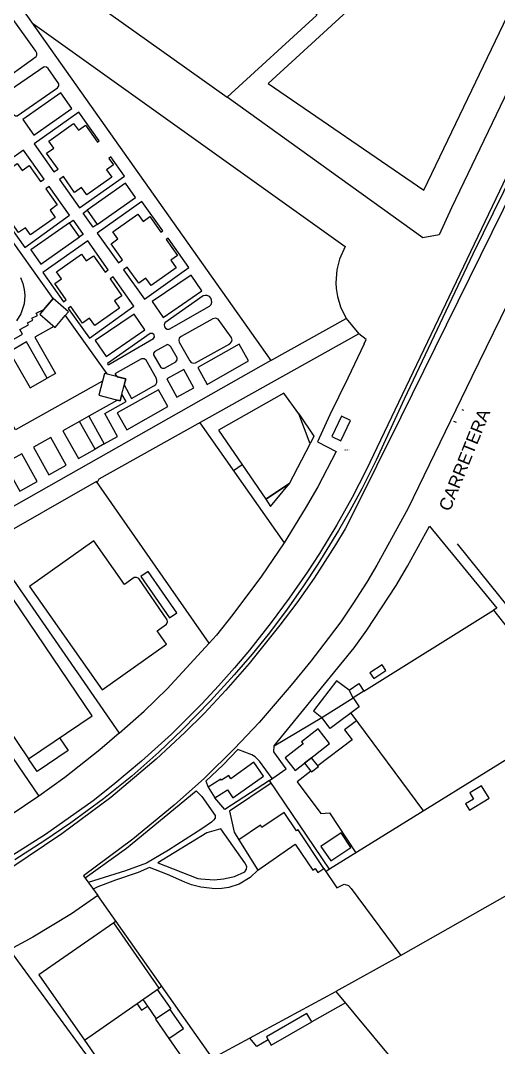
# Model space of a CAD drawing. Header units: millimetres. Extents: x 487814 to 495125, y 4392873 to 4398925.
# Drawn here: x 492482 to 492634.5, y 4395852.9 to 4396180.4 of the extents above; entities that cross this region are included whole.
import ezdxf
from ezdxf.enums import TextEntityAlignment as Align

# ---------------------------------------------------------------- set-up
doc = ezdxf.new("R2010")
doc.units = ezdxf.units.MM
for name, color, linetype in [('Acometida_rotulo', 7, 'Continuous'), ('Cartografia_Base', 8, 'Continuous'), ('Texto_Cartografia_Territorial', 7, 'Continuous')]:
    doc.layers.add(name, color=color, linetype=linetype)
doc.styles.get("Standard").update_dxf_attribs({"font": 'arial.ttf'})

msp = doc.modelspace()

# ---------------------------------------------------------------- linework, layer by layer
at = {"layer": 'Cartografia_Base'}
for p, q in [((492485.45, 4396107.32, 115.92), (492485.33, 4396107.23, 115.92)), ((492496.27, 4396086.28, 115.64), (492509.52, 4396067.67, 115.35)), ((492591.67, 4396077.31, 114.77), (492586.43, 4396066.3, 114.87)), ((492586.43, 4396066.3, 114.87), (492580.71, 4396054.66, 114.6)), ((492580.71, 4396054.66, 115.7), (492576.8, 4396046.05, 115.5)), ((492622.81, 4396056.36, 113.76), (492623.35, 4396056.15, 113.69)), ((492503.79, 4396054.19, 115.35), (492500.85, 4396052.55, 115.35)), ((492539.19, 4396052.1, 116.4), (492566.15, 4396013.81, 116.29)), ((492620.17, 4396052.61, 113.8), (492620.97, 4396052.3, 113.76)), ((492508.73, 4396045.36, 115.22), (492505.8, 4396043.72, 115.25)), ((492552.74, 4396038.66, 116.28), (492550, 4396036.73, 116.27)), ((492572.63, 4396024.34, 114.52), (492572.86, 4396024.73, 114.52)), ((492621.31, 4396013.46, 113.16), (492649.37, 4395978.54, 113.16)), ((492591.52, 4395966.5, 115.03), (492632.92, 4395992.36, 113.75)), ((492450.84, 4395987.24, 116.55), (492487.86, 4395933.02, 114.8)), ((492587.35, 4395959.48, 112.82), (492610.55, 4395928.3, 112.69)), ((492578.82, 4395910.01, 113.9), (492582.94, 4395903.86, 112.11)), ((492580.53, 4395909.72, 111.97), (492579.48, 4395909, 111.89)), ((492512.43, 4395893.19, 114.54), (492511.75, 4395892.71, 114.19)), ((492603.34, 4395882.23, 111.16), (492582.63, 4395870.74, 111.82)), ((492527.05, 4395872.42, 114.15), (492526.24, 4395871.85, 114.15)), ((492521.01, 4395868.21, 117.47), (492522.48, 4395866.08, 117.47)), ((492522.48, 4395866.08, 117.47), (492525.29, 4395862.07, 117.47)), ((492585.64, 4395867.1, 112.68), (492574.94, 4395861.04, 112.68)), ((492502.41, 4395855.25, 117.08), (492506.48, 4395849.4, 116.31)), ((492529.37, 4395855.79, 115.05), (492536.17, 4395846.01, 114.44))]:
    msp.add_line(p, q, dxfattribs=at)
for points in [[(492724.32, 4396313.32, 110.68), (492592.28, 4396037, 114.6), (492587.77, 4396028.28, 114.52), (492582.88, 4396019.52, 114.6), (492577.37, 4396010.42, 114.61), (492573.54, 4396004.53, 114.61), (492567.72, 4395996.16, 114.63), (492561.97, 4395988.39, 114.68), (492555.01, 4395979.55, 114.66), (492550.32, 4395973.97, 114.68), (492545.21, 4395968.21, 114.71), (492539.84, 4395962.47, 114.78), (492530.14, 4395952.85, 114.88), (492520.59, 4395944.22, 114.91), (492511.45, 4395936.56, 114.94), (492505.13, 4395931.56, 115.03), (492489.96, 4395920.81, 114.99), (492474.2, 4395910.95, 114.97)], [(492626.22, 4396220.1, 113.74), (492602.82, 4396245.61, 114.47), (492601.81, 4396244.67, 114.47), (492595.45, 4396251.49, 114.75), (492583.05, 4396239.93, 114.92), (492589.41, 4396233.11, 114.99), (492588.08, 4396231.87, 115.03), (492611.37, 4396206.48, 114.44), (492560.96, 4396160.24, 116.13), (492610.71, 4396126.26, 114.84), (492645.03, 4396197.88, 113.92), (492625.09, 4396219.06, 113.79), (492626.22, 4396220.1, 113.74)], [(492545.52, 4396229.17, 118.2), (492494.21, 4396198.79, 118.74), (492493.92, 4396194.38, 118.82), (492547.89, 4396155.93, 118.82)], [(492542.93, 4396227.64, 119.2), (492576.53, 4396182.1, 117.54), (492547.89, 4396155.93, 116.34)], [(492649.81, 4396202.65, 113.93), (492655.76, 4396196.26, 114.07), (492619.53, 4396120.69, 114.59)], [(492461.39, 4396178.36, 119.9), (492478.66, 4396188.78, 119.9), (492479.37, 4396188.64, 118.87), (492561.86, 4396071.94, 117.3), (492461.33, 4396015.1, 117.35)], [(492668.6, 4396186.36, 113.1), (492603.37, 4396053.88, 112.97), (492587.77, 4396022.66, 112.97), (492585.54, 4396018.3, 112.97), (492582.5, 4396013.18, 112.97), (492575.67, 4396002.51, 112.94), (492570.11, 4395994.74, 112.85), (492564.71, 4395987.55, 112.81), (492554.9, 4395975.4, 112.8), (492547.49, 4395966.87, 112.85), (492540.57, 4395959.43, 112.94), (492534.45, 4395953.33, 113.01), (492525.33, 4395944.84, 113.01), (492510.83, 4395932.62, 113.01), (492495.2, 4395921.07, 113.05), (492478.87, 4395910.04, 113.32)], [(492468.04, 4396173.6, 116.63), (492468.76, 4396171.76, 116.6), (492468.98, 4396170.27, 116.58), (492468.92, 4396168.82, 116.55), (492468.39, 4396166.82, 116.48), (492468.47, 4396166.27, 116.48), (492472.6, 4396160.18, 116.35), (492473.02, 4396159.78, 116.35), (492473.42, 4396159.64, 116.35), (492474.26, 4396159.8, 116.35), (492486.99, 4396168.89, 116.42), (492487.21, 4396169.37, 116.42), (492487.22, 4396169.99, 116.43), (492486.89, 4396170.61, 116.43), (492478.6, 4396182.18, 116.63), (492478.32, 4396182.47, 116.63), (492477.73, 4396182.7, 116.64), (492477.34, 4396182.67, 116.64), (492476.76, 4396182.35, 116.64), (492467.13, 4396176.35, 116.64), (492466.83, 4396175.87, 116.65), (492466.83, 4396175.25, 116.66), (492468.04, 4396173.6, 116.63)], [(492485.83, 4396179.49, 115.92), (492585.57, 4396108.29, 114.66), (492583.81, 4396104.29, 114.72), (492582.9, 4396100.88, 114.76)], [(492476.23, 4396156.11, 116.31), (492476.19, 4396155.69, 116.31), (492476.4, 4396155.15, 116.31), (492479.81, 4396150.35, 116.13), (492480.37, 4396149.99, 116.13), (492480.94, 4396149.98, 116.13), (492493.76, 4396158.89, 116.15), (492494.19, 4396159.56, 116.15), (492494.2, 4396160.22, 115.07), (492490.78, 4396165.11, 116.3), (492490.3, 4396165.51, 116.3), (492489.5, 4396165.61, 116.3), (492476.65, 4396156.73, 116.3), (492476.23, 4396156.11, 116.31)], [(492673.98, 4396164.9, 113.32), (492626, 4396066.76, 113.83), (492605.6, 4396024.68, 113.96), (492595.63, 4396006.72, 114.1), (492592.44, 4396001.29, 114.1), (492588.01, 4395994.38, 114.1), (492584.15, 4395988.67, 114.1), (492580.19, 4395983.3, 114.1), (492574.6, 4395976.08, 114.1), (492568.38, 4395968.44, 114.24), (492558.09, 4395956.49, 114.21), (492550.29, 4395948.29, 114.11), (492540.71, 4395938.81, 114.07), (492530.97, 4395930.22, 114), (492517.79, 4395919.34, 114.03), (492502.12, 4395907.68, 114.37), (492506.66, 4395901.39, 114.16)], [(492486.26, 4396143.85, 119.84), (492498.4, 4396152.35, 119.84), (492494.9, 4396157.36, 119.54), (492482.75, 4396148.86, 119.63), (492486.26, 4396143.85, 119.84)], [(492619.53, 4396120.69, 114.44), (492615.53, 4396111.99, 114.4), (492610.38, 4396111.08, 114.54), (492547.89, 4396155.93, 115.19)], [(492492.68, 4396132.07, 115.9), (492493.97, 4396132.98, 115.88), (492490.34, 4396138.09, 116.03), (492492.59, 4396139.69, 116.02), (492491.01, 4396141.92, 116.07), (492498.92, 4396147.54, 116.09), (492500.46, 4396145.37, 116.08), (492502.75, 4396147, 115.93), (492506.59, 4396141.6, 115.79), (492507.11, 4396141.97, 115.79), (492500.59, 4396151.14, 115.87), (492486.33, 4396141.01, 115.87), (492492.68, 4396132.07, 115.9)], [(492645.91, 4396145.6, 113.42), (492626.26, 4396105.91, 114.09), (492604.42, 4396059.64, 114.26), (492595.42, 4396040.23, 114.33), (492590.87, 4396031.04, 114.38), (492587.11, 4396024, 114.41), (492583.46, 4396017.78, 114.44), (492576.81, 4396007.04, 114.48), (492572.28, 4396000.11, 114.5), (492566.86, 4395992.35, 114.52), (492560.99, 4395984.62, 114.54), (492555.88, 4395978.37, 114.56), (492550.16, 4395971.76, 114.58), (492542.58, 4395963.44, 114.68), (492533.71, 4395954.3, 114.8), (492526.14, 4395947.05, 114.66), (492517.55, 4395939.45, 114.46), (492508.52, 4395932.17, 114.6), (492498.08, 4395924.54, 114.72), (492489.8, 4395918.86, 114.77), (492480.15, 4395912.77, 114.81)], [(492489.5, 4396129.8, 115.93), (492482.95, 4396139.06, 115.93), (492468.54, 4396128.87, 116.09), (492475.21, 4396119.52, 115.88), (492476.12, 4396120.17, 116.18), (492472.39, 4396125.38, 116.18), (492474.58, 4396126.93, 116.03), (492473.02, 4396129.13, 116.08), (492480.95, 4396134.77, 116.03), (492482.56, 4396132.51, 116.14), (492484.81, 4396134.11, 116.07), (492488.42, 4396129.03, 115.89), (492489.5, 4396129.8, 115.93)], [(492500.84, 4396120.59, 115.77), (492515.17, 4396130.76, 115.79), (492510.85, 4396136.86, 115.97), (492510.17, 4396136.38, 115.99), (492511.62, 4396134.34, 115.99), (492509.44, 4396132.79, 116.08), (492511.09, 4396130.47, 116.08), (492503.14, 4396124.82, 115.93), (492501.48, 4396127.15, 115.89), (492499.27, 4396125.58, 115.85), (492495.72, 4396130.58, 115.85), (492494.4, 4396129.64, 115.87), (492500.84, 4396120.59, 115.77)], [(492485.22, 4396111.99, 116.06), (492483.57, 4396114.31, 116.12), (492481.4, 4396112.76, 115.88), (492477.82, 4396117.79, 115.88), (492476.91, 4396117.14, 115.85), (492483.4, 4396108.02, 115.79), (492497.68, 4396118.25, 115.75), (492491.15, 4396127.47, 115.9), (492490.07, 4396126.71, 115.85), (492493.73, 4396121.57, 115.95), (492491.43, 4396119.93, 115.94), (492493.09, 4396117.59, 116.04), (492485.22, 4396111.99, 116.06)], [(492506.46, 4396115.35, 119.92), (492518.68, 4396123.96, 119.92), (492515.5, 4396128.48, 119.27), (492503.28, 4396119.88, 119.27), (492506.46, 4396115.35, 119.92)], [(492527.38, 4396113.32, 115.72), (492520.71, 4396122.71, 115.73), (492506.51, 4396112.61, 115.79), (492513.25, 4396103.12, 115.57), (492514.55, 4396104.05, 115.6), (492510.88, 4396109.21, 115.78), (492513.01, 4396110.73, 115.78), (492511.41, 4396112.98, 115.82), (492519.38, 4396118.65, 115.85), (492521.08, 4396116.26, 115.88), (492523.3, 4396117.84, 115.8), (492526.8, 4396112.91, 115.8), (492527.38, 4396113.32, 115.72)], [(492506.46, 4396115.35, 115.71), (492505.2, 4396114.46, 115.7), (492501.99, 4396118.97, 115.71), (492503.28, 4396119.88, 115.72)], [(492492.45, 4396091.73, 115.61), (492475.95, 4396114.89, 115.78)], [(492488.51, 4396102.72, 119.92), (492500.79, 4396111.36, 119.92), (492497.6, 4396115.88, 119.41), (492485.33, 4396107.23, 119.5), (492488.51, 4396102.72, 119.92)], [(492497.6, 4396115.88, 115.91), (492498.77, 4396116.71, 115.78), (492501.97, 4396112.19, 115.91), (492500.79, 4396111.36, 115.91)], [(492529.09, 4396110.92, 115.68), (492528.51, 4396110.51, 115.8), (492532.09, 4396105.47, 115.8), (492529.98, 4396103.97, 115.8), (492531.7, 4396101.56, 115.82), (492523.66, 4396095.84, 115.82), (492522, 4396098.17, 115.82), (492519.76, 4396096.58, 115.75), (492516.08, 4396101.75, 115.79), (492514.85, 4396100.87, 115.57), (492521.52, 4396091.49, 115.44), (492535.72, 4396101.59, 115.47), (492529.09, 4396110.92, 115.68)], [(492509.96, 4396100.88, 115.59), (492503.45, 4396110.09, 115.7), (492489.14, 4396099.97, 115.78), (492495.74, 4396090.7, 115.61), (492496.57, 4396091.29, 115.76), (492492.9, 4396096.48, 115.85), (492495.09, 4396098.03, 115.87), (492493.5, 4396100.28, 115.88), (492501.45, 4396105.9, 115.94), (492502.98, 4396103.73, 115.94), (492505.3, 4396105.37, 115.74), (492508.97, 4396100.18, 115.72), (492509.96, 4396100.88, 115.59)], [(492582.9, 4396100.88, 115.13), (492582.59, 4396096.72, 115.16), (492582.69, 4396094.93, 115.17), (492583.08, 4396092.38, 115.18), (492584.07, 4396089.03, 115.2), (492585.87, 4396085.34, 115.23)], [(492481.95, 4396098.43, 115.8), (492482.72, 4396096.54, 115.79), (492483.19, 4396094.58, 115.77), (492483.36, 4396092.64, 115.75), (492483.12, 4396089.98, 115.73), (492482.13, 4396086.89, 115.7), (492480.75, 4396084.56, 115.68)], [(492511.56, 4396098.63, 115.56), (492510.6, 4396097.95, 115.62), (492514.37, 4396092.62, 115.54), (492512.03, 4396090.96, 115.86), (492513.63, 4396088.7, 115.7), (492505.69, 4396083.08, 115.57), (492504, 4396085.46, 115.91), (492501.8, 4396083.9, 115.63), (492498.08, 4396089.16, 115.72), (492497.25, 4396088.58, 115.67), (492503.99, 4396079.13, 115.49), (492518.2, 4396089.24, 115.5), (492511.56, 4396098.63, 115.56)], [(492527.47, 4396085.7, 119.07), (492539.84, 4396094.15, 119.07), (492536.4, 4396099.18, 118.45), (492524.03, 4396090.73, 118.74), (492527.47, 4396085.7, 119.07)], [(492467.74, 4396071.85, 115.73), (492482.64, 4396080.34, 115.68), (492481.8, 4396081.85, 115.73), (492484.51, 4396083.34, 115.68), (492484.18, 4396083.98, 115.68), (492485.9, 4396084.87, 115.68), (492485.6, 4396085.44, 115.68), (492487.37, 4396086.31, 115.67), (492486.99, 4396087.03, 115.71), (492489.4, 4396088.19, 115.71), (492492.45, 4396091.73, 115.61)], [(492496.27, 4396086.28, 115.64), (492497.34, 4396087.51, 115.64), (492492.45, 4396091.73, 115.61), (492488.12, 4396086.71, 115.61), (492493.01, 4396082.49, 115.67), (492496.27, 4396086.28, 115.64)], [(492527.81, 4396083.32, 115.43), (492527.9, 4396082.72, 115.42), (492528.25, 4396082.23, 115.41), (492528.8, 4396081.96, 115.4), (492529.43, 4396081.98, 115.39), (492542.32, 4396089.29, 115.39), (492542.79, 4396089.84, 115.39), (492543.03, 4396090.55, 115.39), (492542.78, 4396091.75, 115.39), (492542.25, 4396092.34, 115.39), (492541.55, 4396092.66, 115.39), (492540.9, 4396092.7, 115.39), (492540.29, 4396092.53, 115.39), (492528.04, 4396083.93, 115.43), (492527.81, 4396083.32, 115.43)], [(492509.28, 4396073.27, 119.07), (492521.69, 4396081.75, 119.07), (492518.25, 4396086.78, 118.87), (492505.84, 4396078.3, 119.16), (492509.28, 4396073.27, 119.07)], [(492532.61, 4396079.04, 115.28), (492532.46, 4396078.43, 115.29), (492532.64, 4396077.76, 115.29), (492535.98, 4396071.86, 115.08), (492536.42, 4396071.36, 115.06), (492537.19, 4396071.1, 115.03), (492537.78, 4396071.21, 115), (492548.76, 4396077.32, 115.01), (492549.35, 4396077.95, 115.01), (492549.5, 4396078.6, 115.01), (492549.24, 4396079.42, 115.01), (492545.06, 4396085.13, 115.24), (492544.17, 4396085.51, 115.24), (492543.31, 4396085.28, 115.22), (492533.22, 4396079.66, 115.28), (492532.61, 4396079.04, 115.28)], [(492561.86, 4396071.94, 114.75), (492585.87, 4396085.34, 114.69), (492589.94, 4396080.43, 114.38)], [(492492.6, 4396082.83, 115.66), (492486.61, 4396079.4, 115.61), (492493.19, 4396067.87, 115.59), (492490.5, 4396066.33, 115.53)], [(492485.06, 4396063.22, 119.9), (492490.5, 4396066.33, 119.9), (492483.92, 4396077.87, 119.75), (492478.48, 4396074.76, 119.8), (492485.06, 4396063.22, 119.9)], [(492589.94, 4396080.43, 114.38), (492506.97, 4396034.13, 115.2), (492506.48, 4396033.09, 115.2)], [(492509.76, 4396070.98, 115.5), (492509.87, 4396070.7, 115.5), (492510.17, 4396070.64, 115.5), (492524.39, 4396078.93, 115.39), (492524.73, 4396079.5, 115.39), (492524.63, 4396080.16, 115.39), (492524.11, 4396080.61, 115.39), (492523.33, 4396080.55, 115.5), (492509.76, 4396070.98, 115.5)], [(492591.67, 4396077.31, 114.34), (492592.24, 4396078.61, 114.34), (492589.94, 4396080.43, 114.38)], [(492524.42, 4396074.33, 115.28), (492524.46, 4396073.82, 115.3), (492526.78, 4396069.76, 115.3), (492527.2, 4396069.48, 115.25), (492527.9, 4396069.55, 115.21), (492531.6, 4396071.55, 115.21), (492532.02, 4396072.13, 115.15), (492531.99, 4396072.77, 115.17), (492529.97, 4396076.32, 115.25), (492529.55, 4396076.79, 115.25), (492528.9, 4396077.08, 115.25), (492524.81, 4396074.86, 115.25), (492524.42, 4396074.33, 115.28)], [(492541.57, 4396064.36, 119.05), (492554.77, 4396071.83, 119.05), (492551.72, 4396077.22, 119.17), (492538.53, 4396069.75, 119.07), (492541.57, 4396064.36, 119.05)], [(492517.44, 4396059.83, 115.25), (492524.58, 4396063.86, 115.17), (492525.16, 4396064.35, 115.17), (492525.46, 4396064.93, 115.16), (492525.54, 4396065.45, 115.16), (492525.37, 4396066.21, 115.16), (492522.1, 4396072.1, 115.29), (492521.45, 4396072.53, 115.31), (492520.55, 4396072.53, 115.34), (492512.1, 4396067.73, 115.36), (492512.88, 4396066.79, 115.37), (492515.59, 4396066.09, 115.18), (492515.08, 4396064.16, 115.18), (492517.44, 4396059.83, 115.25)], [(492513.76, 4396059.08, 115.18), (492515.59, 4396066.09, 115.18), (492508.78, 4396067.87, 115.38), (492506.95, 4396060.86, 115.22), (492513.76, 4396059.08, 115.18)], [(492531.86, 4396060.22, 119.64), (492537.31, 4396063.22, 119.64), (492534.09, 4396069.07, 118.69), (492528.64, 4396066.07, 118.65), (492531.86, 4396060.22, 119.64)], [(492508.12, 4396065.35, 115.32), (492480.39, 4396049.83, 115.65), (492475.78, 4396057.93, 115.67)], [(492508.73, 4396045.36, 115.22), (492512.96, 4396047.74, 115.19), (492508.87, 4396055.04, 115.19), (492515.66, 4396058.85, 115.13), (492514.32, 4396061.22, 115.18), (492513.76, 4396059.08, 115.18), (492512.9, 4396059.3, 115.18), (492503.79, 4396054.19, 115.35), (492508.73, 4396045.36, 115.22)], [(492515.92, 4396049.84, 119.05), (492529.05, 4396057.27, 119.05), (492526, 4396062.66, 118.97), (492512.87, 4396055.23, 118.87), (492515.92, 4396049.84, 119.05)], [(492560.26, 4396027.73, 114.93), (492567.78, 4396032.79, 115.31), (492574.41, 4396045.34, 115.3), (492570.77, 4396054.99, 115.02), (492565.98, 4396061.54, 114.67), (492545.15, 4396049.75, 114.58), (492560.26, 4396027.73, 114.93)], [(492570.77, 4396054.99, 123.15), (492575.55, 4396047.83, 123.15), (492574.41, 4396045.34, 123.15)], [(492500.85, 4396052.55, 119.44), (492495.54, 4396049.57, 119.53), (492500.49, 4396040.73, 119.53), (492505.8, 4396043.72, 119.44), (492500.85, 4396052.55, 119.44)], [(492584.23, 4396046.4, 114.55), (492587.27, 4396052.84, 114.54), (492584.37, 4396054.2, 114.68), (492581.33, 4396047.76, 114.54), (492584.23, 4396046.4, 114.55)], [(492491.08, 4396035.46, 119.49), (492496.6, 4396038.56, 119.6), (492491.65, 4396047.39, 119.6), (492486.13, 4396044.29, 119.49), (492491.08, 4396035.46, 119.49)], [(492576.8, 4396046.05, 115.46), (492582.66, 4396042.91, 114.55), (492576.83, 4396031.69, 114.51), (492572.86, 4396024.73, 114.52)], [(492481.83, 4396030.26, 119.54), (492487.35, 4396033.36, 119.65), (492482.4, 4396042.2, 119.65), (492476.88, 4396039.1, 119.54), (492481.83, 4396030.26, 119.54)], [(492513.46, 4395953.09, 116.05), (492521.41, 4395960.16, 115.76), (492528.81, 4395967.26, 115.38), (492542.16, 4395981.86, 115.42), (492506.28, 4396033.39, 116.28), (492471.58, 4396013.61, 117.16), (492513.46, 4395953.09, 116.05)], [(492561.8, 4396025.46, 114.76), (492567.78, 4396032.79, 115.31), (492560.26, 4396027.73, 114.93), (492561.8, 4396025.46, 114.76)], [(492572.86, 4396024.73, 114.52), (492566.15, 4396013.81, 116.29), (492558.84, 4396003.16, 114.57), (492549.78, 4395990.95, 114.7), (492544.49, 4395984.4, 114.84), (492542.16, 4395981.86, 115.42)], [(492562.9, 4395949.13, 115.14), (492588.41, 4395980.37, 115.64), (492592.52, 4395985.94, 115.46), (492601.83, 4396000.23, 114.06), (492605.51, 4396006.43, 114.36), (492612.51, 4396019.17, 113.99), (492633.97, 4395993, 113.72), (492632.92, 4395992.36, 113.75)], [(492525.56, 4395985.76, 114.93), (492528.56, 4395987.92, 114.9), (492528.89, 4395988.63, 114.9), (492528.77, 4395989.22, 114.91), (492519.78, 4396002.4, 115.01), (492519.03, 4396002.82, 115.02), (492518.31, 4396002.75, 115.03), (492515.17, 4396000.54, 115.05), (492505.41, 4396014.43, 114.98), (492484.83, 4395999.95, 114.33), (492508, 4395967, 114.57), (492528.58, 4395981.46, 114.89), (492525.56, 4395985.76, 114.93)], [(492484.6, 4395944.95, 119.51), (492504.86, 4395958.67, 114.57), (492474.59, 4396003.34, 114.75), (492459.93, 4395993.41, 114.68), (492453.25, 4396003.19, 115.19), (492443.33, 4395997.58, 115.05), (492450.84, 4395987.24, 114.51), (492454.33, 4395989.61, 114.58), (492484.6, 4395944.95, 119.51)], [(492522.78, 4396004.67, 114.99), (492520.43, 4396003.06, 114.91), (492529.49, 4395989.86, 114.91), (492531.84, 4395991.46, 114.99), (492522.78, 4396004.67, 114.99)], [(492487.86, 4395933.02, 114.8), (492478.69, 4395926.93, 116.03), (492472.05, 4395922.78, 114.93), (492464.05, 4395918.27, 114.99), (492456.12, 4395914.11, 114.99), (492447.72, 4395909.9, 115.12), (492438.52, 4395905.73, 115.18), (492427.91, 4395901.51, 115.23), (492420.68, 4395898.89, 118.18), (492383.3, 4395963.74, 116.03), (492440.04, 4395995.71, 115.69)], [(492632.92, 4395992.36, 113.75), (492669.19, 4395946.45, 112.87), (492683.67, 4395928.94, 111.24), (492672.74, 4395922.26, 112.91)], [(492594.68, 4395970.56, 115.61), (492598.6, 4395973.13, 115.61), (492597.4, 4395974.95, 115.61), (492593.48, 4395972.38, 115.61), (492594.68, 4395970.56, 115.61)], [(492578.14, 4395958.14, 113.36), (492588.15, 4395964.38, 113.53), (492586.82, 4395966.85, 113.85), (492582.78, 4395969.84, 114.11), (492575.45, 4395960.26, 113.67), (492578.14, 4395958.14, 113.36)], [(492586.82, 4395966.85, 115.15), (492589.91, 4395968.94, 115.15), (492591.52, 4395966.5, 115.15), (492588.15, 4395964.38, 115.9), (492590.08, 4395961.54, 115.9), (492580.78, 4395954.58, 115.9), (492578.14, 4395958.14, 113.36)], [(492659.56, 4395958.62, 114.25), (492580.53, 4395909.72, 114.26), (492561.42, 4395938.08, 113.36), (492566.74, 4395941.81, 116.04), (492562.78, 4395947.2, 117.33), (492562.9, 4395949.13, 117.33), (492578.14, 4395958.14, 117.33)], [(492589.17, 4395957.02, 112.58), (492585.36, 4395954.18, 112.63), (492587.77, 4395951.06, 112.22), (492576.86, 4395942.71, 112.2)], [(492513.46, 4395953.09, 116.05), (492507.31, 4395947.87, 114.75), (492496.11, 4395938.98, 116.05), (492487.86, 4395933.02, 114.8)], [(492572.62, 4395943.58, 112.55), (492580.61, 4395949.81, 112.56), (492576.93, 4395954.51, 113.18), (492571.65, 4395950.38, 113.17), (492572.14, 4395949.75, 113.08), (492566.44, 4395945.3, 113.41), (492569.61, 4395941.24, 112.87), (492572.62, 4395943.58, 112.55)], [(492494.48, 4395951.64, 119.51), (492497.23, 4395947.58, 119.51), (492487.35, 4395940.89, 119.51), (492484.6, 4395944.95, 119.51)], [(492562.33, 4395938.71, 112.73), (492558.23, 4395944.24, 113.75), (492556.9, 4395945.55, 113.93), (492555.84, 4395946.26, 113.93), (492551.32, 4395947.92, 114.06), (492546.61, 4395943.08, 114.06), (492541.08, 4395937.81, 114.04), (492541.84, 4395935.92, 114.03)], [(492549.69, 4395932.51, 113.11), (492559.54, 4395939.4, 113.04), (492556.41, 4395943.85, 113.79), (492549.07, 4395938.6, 113.78), (492548.43, 4395939.62, 113.93), (492546.17, 4395938.1, 113.95), (492545.95, 4395938.49, 113.97), (492541.84, 4395935.92, 114.03), (492544.03, 4395932.56, 113.55), (492548.08, 4395935.06, 113.47), (492549.69, 4395932.51, 113.11)], [(492574.63, 4395941.01, 115.76), (492574.81, 4395940.78, 115.76), (492577.02, 4395942.5, 115.76), (492574.83, 4395945.3, 112.55), (492572.62, 4395943.58, 112.55), (492574.63, 4395941.01, 115.76)], [(492574.63, 4395941.01, 112.19), (492570.22, 4395937.63, 112.18), (492577.8, 4395927.47, 112.08), (492580.6, 4395927.73, 111.95), (492588.96, 4395914.94, 112.56)], [(492561.42, 4395938.08, 112.39), (492547.16, 4395928.81, 112.4), (492544.03, 4395932.56, 112.7)], [(492561.99, 4395937.23, 112.39), (492548.66, 4395928.31, 112.39), (492550.14, 4395921.55, 112.26), (492551.64, 4395919.1, 112.09)], [(492502.6, 4395907.01, 114.13), (492515.84, 4395916.51, 114.12), (492537.99, 4395934.8, 114.05), (492539.81, 4395932.91, 113.49), (492544.13, 4395926.87, 112.51), (492544.09, 4395926.06, 112.45), (492543.57, 4395925.35, 112.45), (492542.88, 4395924.8, 112.45), (492539.81, 4395922.66, 112.4), (492529.17, 4395915.88, 112.36), (492522.16, 4395911.68, 112.26), (492515.51, 4395909.28, 112.74), (492503.63, 4395905.57, 113.89)], [(492625.19, 4395928.53, 111.57), (492631.48, 4395932.38, 111.44), (492629.05, 4395936.35, 111.47), (492625.3, 4395934.06, 111.52), (492626.48, 4395932.14, 111.53), (492623.93, 4395930.59, 111.61), (492625.19, 4395928.53, 111.57)], [(492569.62, 4395917.72, 111.88), (492575.21, 4395909.43, 111.76), (492576.04, 4395909.99, 111.83), (492576.89, 4395908.72, 111.78), (492578.82, 4395910.01, 111.92), (492570.56, 4395922.33, 112.03), (492570.04, 4395921.98, 112.02), (492566.12, 4395927.81, 112.29), (492559.02, 4395923.04, 112.24), (492558.52, 4395923.81, 112.27), (492551.64, 4395919.1, 112.26), (492557.72, 4395909.46, 112.26), (492569.62, 4395917.72, 111.88)], [(492539.57, 4395906.72, 111.97), (492543.73, 4395906.42, 111.88), (492546.74, 4395906.7, 111.82), (492550.29, 4395907.45, 111.82), (492553.53, 4395908.9, 112.04), (492554.13, 4395909.75, 112.04), (492554.18, 4395910.66, 112.04), (492553.52, 4395911.82, 112.04), (492545.89, 4395922.59, 112.32), (492541.46, 4395921.37, 112.25), (492525.82, 4395911.8, 112.04), (492538.6, 4395906.83, 111.99), (492539.57, 4395906.72, 111.97)], [(492580.95, 4395912.39, 112.14), (492587.41, 4395916.73, 112.49), (492584.3, 4395921.35, 112.27), (492577.84, 4395917.01, 112.09), (492580.95, 4395912.39, 112.14)], [(492669.53, 4395920.28, 111), (492652.96, 4395910.41, 110.84), (492603.34, 4395882.23, 111.16)], [(492557.72, 4395909.46, 112.26), (492555.29, 4395907.09, 112.01), (492551.75, 4395904.96, 111.92), (492548.43, 4395903.9, 111.87), (492546.2, 4395903.57, 111.86), (492544.09, 4395903.52, 111.84), (492539.52, 4395904.06, 111.85), (492536.56, 4395904.79, 111.87), (492534.4, 4395905.61, 111.89), (492528.92, 4395908.09, 111.98), (492523.16, 4395910.27, 112.22), (492519.57, 4395908.72, 112.22), (492512.28, 4395906.29, 112.84), (492506.72, 4395904.18, 113.87), (492505.2, 4395903.4, 113.87)], [(492582.94, 4395903.86, 111.71), (492585.3, 4395904.94, 111.85), (492586.6, 4395904.61, 111.88), (492587.49, 4395903.64, 111.85), (492603.34, 4395882.23, 111.16)], [(492540.38, 4395848.09, 113.9), (492543.21, 4395849.48, 114.3), (492506.66, 4395901.39, 114.55), (492498.3, 4395895.54, 115.44), (492485.88, 4395888.13, 115.36), (492478.5, 4395884.02, 115.44), (492514.9, 4395834.31, 114.64), (492536.17, 4395846.01, 114.44), (492540.38, 4395848.09, 113.9)], [(492502.41, 4395855.25, 113.31), (492526.24, 4395871.85, 112.58), (492511.75, 4395892.71, 113.55), (492487.88, 4395876.1, 114.16), (492502.41, 4395855.25, 113.31)], [(492525.65, 4395871.44, 117.47), (492529.99, 4395865.21, 117.47), (492529.79, 4395865.07, 117.47)], [(492543.21, 4395849.48, 114.3), (492582.63, 4395870.74, 113.16), (492618.11, 4395828.07, 113.16), (492628.74, 4395812.02, 113.11)], [(492519.14, 4395866.9, 116.49), (492520.62, 4395864.79, 116.49), (492522.48, 4395866.08, 117.47)], [(492529.37, 4395855.79, 116.3), (492534, 4395859.01, 116.3), (492529.79, 4395865.07, 117.47), (492525.1, 4395861.94, 116.3), (492529.37, 4395855.79, 116.3)], [(492562.02, 4395853.63, 113.3), (492574.94, 4395861.04, 112.58), (492573.38, 4395863.76, 112.52), (492560.46, 4395856.35, 113.22), (492562.02, 4395853.63, 113.3)], [(492561, 4395855.39, 113.28), (492557.38, 4395853.19, 113.26), (492555.15, 4395855.91, 113.24)]]:
    msp.add_polyline3d(points, dxfattribs=at)

# ---------------------------------------------------------------- texts
at = {"layer": 'Acometida_rotulo'}
msp.add_text('0283843', height=0.35, dxfattribs=at).set_placement((492585.17, 4396043.15), align=Align.BOTTOM_LEFT)
at = {"layer": 'Texto_Cartografia_Territorial'}
msp.add_text('CARRETERA', height=4, rotation=67.9077, dxfattribs=at).set_placement((492618.98, 4396023.59))

doc.saveas('drawing.dxf')
